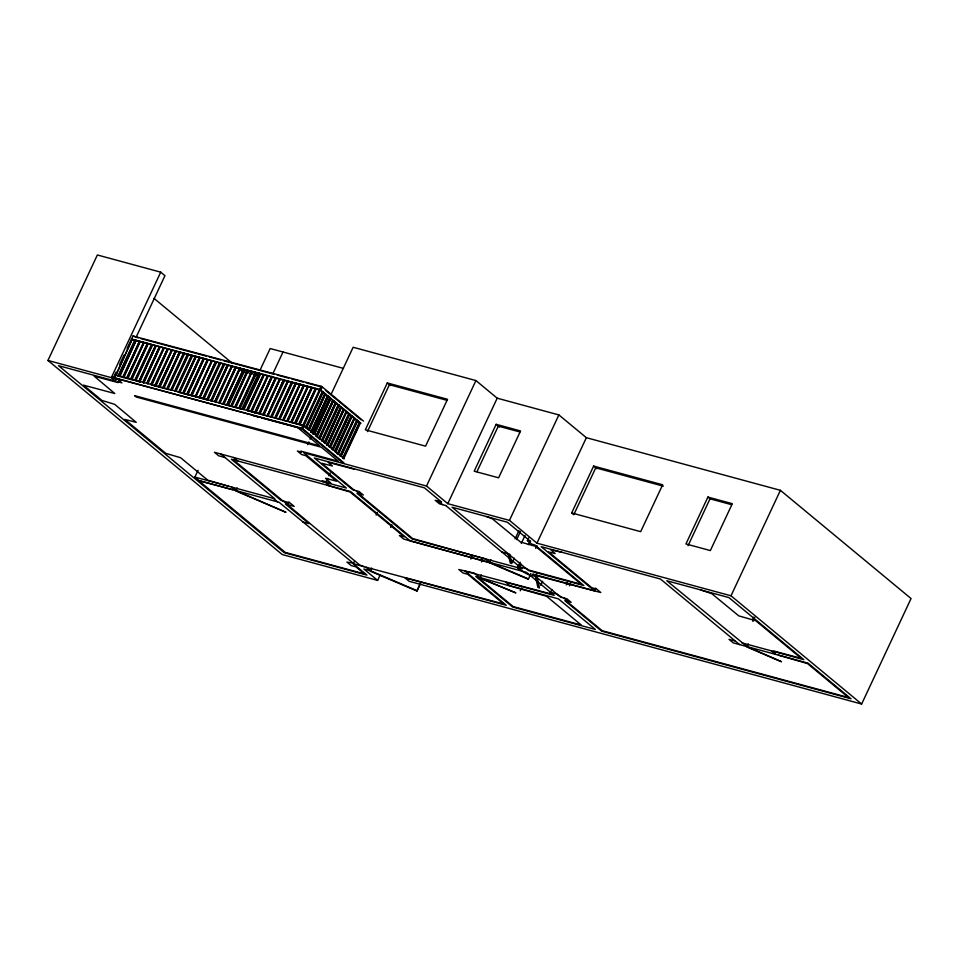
<?xml version="1.0" encoding="UTF-8"?>
<svg xmlns="http://www.w3.org/2000/svg" width="959" height="959" viewBox="0 0 959 959"><rect width="100%" height="100%" fill="white"/><g stroke="black" fill="none" stroke-linecap="round" stroke-linejoin="round"><path stroke-width="1.44" d="M380.16 574.992L377.63 580.411L282.222 554.53L47.95 360.452L97.362 254.974L160.728 272.164L164.96 275.677L136.454 336.525M116.818 378.445L115.548 381.143L111.316 377.642L160.728 272.164M120.115 380.1L113.426 377.81L116.015 372.152M119.719 364.252L124.035 355.034M127.115 348.453L133.001 336.01L321.097 386.321L321.996 387.064L321.025 389.15M115.452 374.957L114.78 374.777L115.895 375.329L132.102 339.414L131.431 339.234M114.325 378.553L132.102 339.414M118.089 375.736L134.548 340.577M118.784 375.856L135.435 340.301L136.106 340.481L119.899 376.396L118.784 375.856L119.899 376.396M119.228 376.216L135.435 340.301M119.455 376.036L136.106 340.481M122.788 376.923L139.439 341.368L140.11 341.56L123.903 377.474L123.231 377.295M123.843 375.976L139.439 341.368M123.447 377.103L140.11 341.56M144.102 342.627L126.792 377.99L143.442 342.447L144.102 342.627L127.895 378.541M147.446 343.514L130.784 379.057L147.446 343.514L148.106 343.694L131.898 379.608M148.106 343.694L131.455 379.249L130.784 379.057M151.438 344.581L134.787 380.136L135.902 380.687L152.553 345.132L151.438 344.581L152.553 345.132M135.231 380.507L152.109 344.761M138.791 381.202L155.442 345.66L156.113 345.839L139.906 381.754L138.791 381.202L139.906 381.754M139.235 381.574L155.442 345.66M139.463 381.382L156.113 345.839M142.795 382.269L159.446 346.726L160.117 346.906L143.91 382.821L142.795 382.269L143.91 382.821M143.239 382.641L159.446 346.726M143.466 382.461L160.117 346.906M146.799 383.348L163.45 347.793L164.121 347.973L147.914 383.9L146.799 383.348L164.121 347.973M150.803 384.415L167.453 348.872L168.125 349.052L151.918 384.967L151.246 384.787M151.858 383.468L167.453 348.872M151.462 384.595L168.125 349.052M154.795 385.482L171.457 349.939L172.117 350.119L155.909 386.033L154.795 385.482L155.909 386.033M155.25 385.854L172.117 350.119M158.798 386.561L175.449 351.006L176.12 351.186L159.913 387.112L158.798 386.561L175.449 351.006M159.47 386.741L176.12 351.186M162.802 387.628L179.453 352.073L180.124 352.265L163.917 388.179L162.802 387.628L163.917 388.179M163.246 387.999L179.453 352.073M163.474 387.808L180.124 352.265M183.457 353.152L166.806 388.695L167.921 389.246L184.572 353.703L183.457 353.152L184.572 353.703M184.128 353.332L167.25 389.066L167.921 389.246M187.461 354.219L170.81 389.774L171.925 390.313L188.575 354.77L187.461 354.219L188.575 354.77M171.253 390.133L187.904 354.59M171.481 389.953L188.132 354.398M191.464 355.286L174.814 390.84L175.929 391.392L192.579 355.837L191.464 355.286L192.579 355.837M175.257 391.212L192.136 355.465M178.818 391.907L195.468 356.364L196.127 356.544L179.932 392.459L178.818 391.907L179.932 392.459M179.261 392.279L195.468 356.364M179.477 392.087L196.127 356.544M182.809 392.974L199.472 357.431L200.131 357.611L183.924 393.526L182.809 392.974L183.924 393.526M183.265 393.346L199.472 357.431M183.481 393.166L200.131 357.611M186.813 394.053L203.464 358.498L204.135 358.678L187.928 394.605L186.813 394.053L187.928 394.605M187.257 394.425L203.464 358.498M187.484 394.233L204.135 358.678M190.817 395.12L207.468 359.577L208.139 359.757L191.932 395.671L191.261 395.492M191.884 394.173L207.468 359.577M191.488 395.3L208.139 359.757M195.264 396.558L211.471 360.644L212.143 360.824L195.936 396.738M212.143 360.824L195.492 396.367L194.821 396.187M215.475 361.711L199.268 397.625L215.475 361.711L216.59 362.262L199.94 397.817M216.147 361.891L199.496 397.446L198.825 397.266M219.479 362.778L202.828 398.333L203.943 398.884L220.594 363.329L219.479 362.778L220.594 363.329M203.272 398.704L220.15 362.97M223.483 363.857L206.82 399.4L207.935 399.951L224.598 364.408L223.483 363.857L224.598 364.408M207.276 399.771L223.927 364.228M207.492 399.579L224.142 364.036M210.824 400.478L227.475 364.923L228.146 365.103L211.939 401.03L210.824 400.478L211.939 401.03M211.28 400.838L227.475 364.923M211.495 400.658L228.146 365.103M214.828 401.545L231.479 365.99L232.15 366.182L215.943 402.097L214.828 401.545L232.15 366.182M218.832 402.612L235.482 367.069L236.154 367.249L219.947 403.164L219.275 402.984M219.899 401.665L235.482 367.069M219.503 402.792L236.154 367.249M222.836 403.691L239.486 368.136L240.158 368.316L223.95 404.23L222.836 403.691L223.95 404.23M223.279 404.051L240.158 368.316M226.839 404.758L243.49 369.203L244.161 369.383L227.954 405.309L226.839 404.758L243.49 369.203M227.499 404.938L244.161 369.383M232.833 489.761L198.597 480.603L285.279 552.42L364.456 573.902L355.981 566.877L351.186 565.582L346.942 562.07L353.2 563.185L279.033 502.264L199.136 480.603L194.893 477.091L198.057 470.33M228.47 405.417L244.305 371.613L258.439 375.448M230.843 405.825L247.494 370.282L248.153 370.462L231.958 406.376L230.843 405.825L231.958 406.376M231.287 406.196L247.494 370.282M231.503 406.005L248.153 370.462M234.835 406.892L251.498 371.349L252.157 371.529L235.95 407.443L234.835 406.892L235.95 407.443M235.291 407.263L252.157 371.529M255.49 372.416L238.839 407.971L239.954 408.522L256.604 372.967L255.49 372.416L256.604 372.967M255.945 372.787L239.282 408.342L239.954 408.522M239.51 408.15L256.161 372.595M241.68 409.373L258.774 372.871M260.045 370.162L270.174 348.525L343.49 368.412M259.493 373.495L242.843 409.037L243.958 409.589L260.608 374.034L259.493 373.495L260.608 374.034M243.286 409.409L260.165 373.674M246.847 410.104L263.497 374.561L264.169 374.741L247.961 410.656L246.847 410.104L263.497 374.561M247.518 410.284L264.169 374.741M250.85 411.183L267.501 375.628L268.172 375.808L251.965 411.735L250.85 411.183L251.965 411.735M251.294 411.543L268.172 375.808M254.519 412.861L271.625 376.348M272.895 373.65L283.025 352.013M255.298 412.622L271.505 376.695L272.176 376.887L255.969 412.802L254.854 412.25L255.969 412.802M255.514 412.43L272.176 376.887M258.846 413.317L275.509 377.774L276.168 377.954L259.961 413.868L259.302 413.689M259.913 412.37L275.509 377.774M259.517 413.497L276.168 377.954M262.85 414.396L279.501 378.841L280.172 379.021L263.965 414.935L263.305 414.756M263.521 414.576L280.172 379.021M283.504 379.908L267.297 415.834L283.504 379.908L284.619 380.459L267.969 416.014M284.176 380.1L267.525 415.643L266.854 415.463M237.161 487.867L235.986 491.02L285.974 512.322L235.89 490.564L231.646 487.052M271.972 417.081L288.18 381.167L287.508 380.987L270.858 416.53L271.529 416.709M271.301 416.901L288.18 381.167M291.512 382.054L274.861 417.597L275.976 418.148L292.627 382.605L291.512 382.054L292.627 382.605M275.305 417.968L291.956 382.425M275.533 417.788L292.183 382.233M278.865 418.675L295.516 383.121L296.187 383.3L279.98 419.227L278.865 418.675L279.98 419.227M279.309 419.047L295.516 383.121M279.525 418.855L296.187 383.3M282.869 419.742L299.52 384.199L300.179 384.379L283.984 420.294L282.869 419.742L283.984 420.294M283.313 420.114L300.179 384.379M286.861 420.809L303.523 385.266L304.183 385.446L287.976 421.361L287.316 421.181M287.928 419.862L303.523 385.266M287.532 421.001L304.183 385.446M290.865 421.888L307.515 386.333L308.187 386.513L291.98 422.439L290.865 421.888L291.98 422.439M291.308 422.26L308.187 386.513M294.869 422.955L311.519 387.412L312.19 387.592L295.983 423.506L294.869 422.955L311.519 387.412M295.54 423.135L312.19 387.592M298.872 424.022L315.523 388.479L316.194 388.659L299.987 424.573L298.872 424.022L315.523 388.479M299.544 424.202L316.194 388.659M261.903 418.028L302.421 428.865L301.51 428.122L321.097 386.321M320.198 389.726L303.991 425.652L303.32 425.46L320.198 389.726L319.527 389.546L359.553 422.895M343.921 462.885L302.636 428.673L304.099 425.556L302.768 425.185L307.348 428.997M360.896 423.255L320.75 390.001L322.212 386.885L320.881 386.513M322.176 391.74L305.525 427.294L306.64 427.846L323.291 392.291L322.176 391.74L323.291 392.291M305.969 427.666L322.847 391.931M324.825 393.945L308.175 429.488L309.289 430.04L325.497 394.125L324.825 393.945L309.242 428.541M308.846 429.668L325.497 394.125M310.836 431.682L327.487 396.139L328.146 396.319L311.951 432.233L310.836 431.682L311.951 432.233M311.279 432.053L327.487 396.139M311.495 431.874L328.146 396.319M307.539 444.628L308.798 441.931M310.069 439.222L311.339 436.513M312.61 433.816L329.704 397.302M330.975 394.605L353.14 347.266L475.928 380.567L497.194 398.189L558.869 414.923L586.357 437.688L780.41 490.325L911.05 598.548L861.638 704.026L409.121 581.286L404.89 577.786L506.28 605.285L465.151 571.204L551.617 594.077L550.238 592.782L551.185 592.866M313.485 433.888L330.136 398.333L330.807 398.512L314.6 434.439L313.929 434.259L330.807 398.512M316.134 436.081L332.785 400.538L333.456 400.718L317.249 436.633L316.134 436.081L332.785 400.538M316.806 436.261L333.456 400.718M318.784 438.275L335.434 402.732L336.106 402.912L319.898 438.826L318.784 438.275L319.898 438.826M289.091 501.953L287.832 504.65L283.588 501.149M319.239 438.647L335.434 402.732M319.455 438.467L336.106 402.912M338.095 404.926L321.445 440.481L322.56 441.032L339.21 405.477L338.095 404.926L339.21 405.477M321.888 440.84L338.767 405.106M324.094 442.674L340.745 407.119L341.416 407.311L325.209 443.226L324.538 443.046L340.745 407.119M341.416 407.311L325.209 443.226M326.743 444.868L343.394 409.325L344.065 409.505L327.858 445.42L326.743 444.868L327.858 445.42M327.187 445.24L343.394 409.325M327.415 445.048L344.065 409.505M346.714 411.699L329.393 447.074L346.055 411.519L346.714 411.699L330.507 447.613M348.704 413.713L332.054 449.268L333.169 449.819L349.819 414.264L348.704 413.713L349.819 414.264M332.497 449.639L349.148 414.084M332.713 449.447L349.376 413.904M334.703 451.461L351.354 415.918L352.025 416.098L335.818 452.013L334.703 451.461L351.354 415.918M335.374 451.641L352.025 416.098M337.352 453.655L354.003 418.112L354.674 418.292L338.467 454.206L337.352 453.655L338.467 454.206M337.796 454.027L354.674 418.292M327.654 478.421L325.748 482.473L329.992 485.985M328.913 475.712L330.184 473.003M356.664 420.306L340.001 455.861L341.116 456.412L357.779 420.857L356.664 420.306L357.779 420.857M340.457 456.232L357.108 420.677M340.673 456.04L357.323 420.486M359.313 422.511L342.663 458.054L343.778 458.606L360.428 423.051L359.313 422.511L360.428 423.051M343.106 458.426L359.757 422.871M343.322 458.234L359.985 422.691M387.304 382.953L365.343 429.824L425.568 446.163L447.529 399.292L387.304 382.953L390.481 385.578M367.465 431.586L389.414 384.703L446.774 400.263M115.548 381.143L58.535 365.679L284.248 552.672L366.949 575.1L353.296 563.796L354.566 561.087M376.108 515.115L377.367 512.406M420.737 582.976L416.961 591.044L370.486 571.24L371.648 568.076M390.649 527.51L391.919 524.813M861.638 704.026L730.998 595.791L536.944 543.166L509.457 520.389L447.793 503.667L426.515 486.045L475.928 380.567M447.793 503.667L497.194 398.189M416.961 591.044L420.006 583.863M496.151 424.322L474.19 471.205L498.608 477.822L520.569 430.951L496.151 424.322L499.399 427.019M476.983 471.66L498.308 426.12L519.862 431.958M470.857 559.037L472.116 556.328M481.442 561.914L482.713 559.205M445.719 505.489L519.191 566.349L518.22 566.301L519.61 567.572C511.495 564.839 527.882 575.16 529.452 574.849L554.206 595.359L505.693 582.209L509.936 585.709L558.438 598.872L595.335 629.44L512.633 606.999L475.736 576.443L515.906 592.902L480.087 578.049L481.25 574.885M490.912 559.672L489.749 562.837L528.409 579.308L530.83 573.47M509.457 520.389L558.869 414.923M515.079 538.886L518.927 530.687M516.685 539.569L520.473 531.502M512.49 562.274L514.372 558.246M521.3 543.453L525.088 535.374M521.085 564.168L519.814 566.877L526.167 568.603L528.553 570.569L583.875 585.577L534.834 544.952L531.658 544.089L527.426 540.576L528.685 537.879M517.644 567.608L520.174 562.202M528.409 544.628L529.68 541.919M536.944 543.166L586.357 437.688M535.673 548.32L536.932 545.611M520.234 590.78L521.504 588.071M302.756 521.912L309.11 523.638L285.386 503.99L294.185 506.376L289.942 502.864L281.155 500.478L231.359 459.229L350.61 491.571L410.008 540.78L526.431 572.355L529.032 574.513L536.992 576.922L539.497 588.011L537.891 587.328L535.386 576.239L536.656 573.53M571.672 512.957L593.621 466.074L662.645 484.798L640.684 531.67L571.672 512.957L573.782 514.707L595.743 467.836L663.328 486.165M540.756 585.314L542.65 581.286M551.881 589.677L550.61 592.386L556.963 594.112M566.254 584.918L567.524 582.209M569.43 585.769L570.689 583.072M535.386 576.239L532.784 574.081L594.46 590.804L595.719 588.107M707.898 497.074L685.937 543.945L710.355 550.574L732.316 503.691L707.898 497.074L710.008 498.824L731.561 504.662M688.059 545.707L710.008 498.824M730.998 595.791L780.41 490.325M752.479 619.814L753.75 617.116M752.899 621.456L754.805 617.404M748.272 643.897L747.109 647.061L781.465 661.71L747.001 646.606L666.781 580.734L728.876 597.577L803.81 659.648L741.715 642.806M138.252 337.916L133.001 336.01M141.141 338.683L206.245 356.101M209.146 356.88L220.714 359.973M223.615 360.752L274.25 374.298M277.151 375.065L288.719 378.17M291.62 378.937L303.188 382.042M306.089 382.809L321.996 387.064M117.238 375.808L133.157 380.076M136.046 380.843L140.386 382.006M153.404 385.494L169.323 389.75M178.002 392.075L208.391 400.203M221.409 403.679L241.668 409.097M247.458 410.644L273.495 417.621M276.396 418.388L280.735 419.551M283.624 420.33L286.525 421.097M289.414 421.876L303.883 425.748L114.888 374.681L115.787 375.425M113.426 377.81L301.51 428.122M253.224 415.703L259.014 417.261M315.967 388.851L316.638 389.03M320.75 390.001L319.419 389.642L319.97 389.917M263.941 374.933L264.612 375.113M268.616 376.18L267.501 375.628M271.948 377.067L272.62 377.247M275.952 378.146L276.624 378.326M280.615 379.392L279.501 378.841M283.96 380.279L284.619 380.459M288.623 381.538L287.508 380.987M295.959 383.492L296.631 383.672M300.635 384.751L299.52 384.199M311.963 387.772L312.634 387.951M203.919 358.87L204.579 359.05M207.911 359.937L208.583 360.128M212.586 361.195L211.471 360.644M215.919 362.082L216.59 362.262M227.93 365.295L228.59 365.475M232.593 366.542L231.479 365.99M240.601 368.688L239.486 368.136M243.934 369.575L244.605 369.754M247.937 370.642L248.609 370.833M252.613 371.9L251.498 371.349M147.89 343.885L148.549 344.065M155.885 346.019L156.557 346.211M159.889 347.098L160.561 347.278M164.564 348.345L163.45 347.793M172.572 350.491L171.457 349.939M175.905 351.378L176.564 351.557M179.896 352.444L180.568 352.624M195.912 356.724L196.583 356.916M199.916 357.803L200.575 357.983M131.874 339.606L132.546 339.786M135.878 340.673L136.55 340.853M144.557 342.998L143.442 342.447M327.93 396.511L328.601 396.69M331.251 398.884L330.136 398.333M333.229 400.898L333.9 401.09M341.188 407.491L341.86 407.671M343.837 409.697L344.509 409.877M347.158 412.07L346.055 411.519M351.797 416.278L352.468 416.47M126.792 377.99L127.451 378.17M302.636 428.673L301.294 428.313L342.591 462.526M47.95 360.452L111.316 377.642M329.393 447.074L330.064 447.254M426.515 486.045L303.739 452.744L346.379 488.071L214.42 452.276L218.652 455.789L225.005 457.515M519.814 566.877L522.199 568.843L412.118 538.994L356.964 493.298L363.317 495.024L359.074 491.511L352.732 489.785L314.324 457.97L424.405 487.831L441.488 501.989L438.191 501.066L442.519 504.65M441.488 501.989L435.134 500.262L439.378 503.775L445.767 505.537M527.426 540.576L530.603 541.439L507.443 522.259L452.073 507.215L525.532 568.076L529.068 570.137L581.286 584.295L535.446 546.318L520.473 542.015L492.435 518.867L486.513 516.553M501.809 551.952L509.756 554.362L511.854 563.616L510.248 562.933L508.15 553.679M194.893 477.091L274.801 498.764L220.774 454.003M735.361 641.08L729.008 639.365L733.239 642.866L808.041 663.16L851.053 698.787L601.689 631.154L564.791 600.586L571.144 602.312L566.901 598.8L560.547 597.085L535.793 576.575L536.764 576.623L535.374 575.352L600.813 592.53L596.57 589.018L591.775 587.723L548.572 551.928L555.153 553.571L550.874 549.819L562.07 552.336M557.539 594.592L562.106 597.505M353.296 563.796L503.691 604.002L467.836 574.297L463.041 572.991L458.798 569.49L474.261 573.134L479.979 577.594M416.853 590.588L370.378 570.785L363.881 569.023L377.63 580.411M528.313 578.852L489.653 562.382L485.41 558.869M228.901 486.309L207.815 480.219L180.592 457.707L165.787 453.355L124.85 419.443L136.25 422.356L114.72 404.362L101.882 400.406L83.433 385.122L114.816 393.526L94.102 376.12L118.077 382.617L117.813 381.754L121.901 382.869L117.669 379.356L111.795 377.031L297.41 427.378L319.695 445.839L134.572 395.623L136.274 397.026L321.397 447.242L338.359 461.291L301.246 451.233L300.575 451.293L301.474 452.133L297.386 451.018L301.617 454.53L305.717 455.645L336.585 481.214L325.509 478.265L330.759 482.988L322.2 480.807L323.087 481.754M593.621 466.074L596.798 468.711M701.077 590.037L711.854 593.693L738.802 615.894L755.752 620.713L801.221 658.365L773.793 651.041L774.165 651.605M778.408 655.117L807.526 663.592L848.463 697.517L602.204 630.722L566.337 601.017M771.42 650.861L775.651 654.374M739.593 644.592L660.439 579.02L541.188 546.666L594.46 590.804M322.212 386.885L363.509 421.085M325.461 390.313L361.028 419.766M563.724 597.948L567.956 601.449M485.086 558.785L412.634 538.55L358.51 493.717M489.318 562.286L489.749 562.813L403.655 539.054L399.412 535.542L404.219 536.848L350.095 492.015L327.331 485.266M154.003 298.369L232.318 363.245M238.072 368.016L243.826 372.775M304.099 425.556L344.245 458.81M310.788 431.838L313.09 433.744M316.53 436.597L318.82 438.491M353.559 468.615L353.991 469.143L328.206 462.322L332.377 465.99L321.709 463.233L354.279 490.217M355.897 490.648L360.14 494.161M233.624 457.491L237.856 460.991M366.146 567.272L370.378 570.785M364.168 566.733L359.553 564.911L287.256 504.506M233.229 459.745L283.025 500.994M273.327 498.356L277.559 501.869M480.699 578.145L478.325 577.714L513.149 606.567L581.31 625.052L546.486 596.21L480.255 577.666L480.699 578.145M319.635 389.45L131.539 339.138L320.534 390.193L319.635 389.45"/></g></svg>
